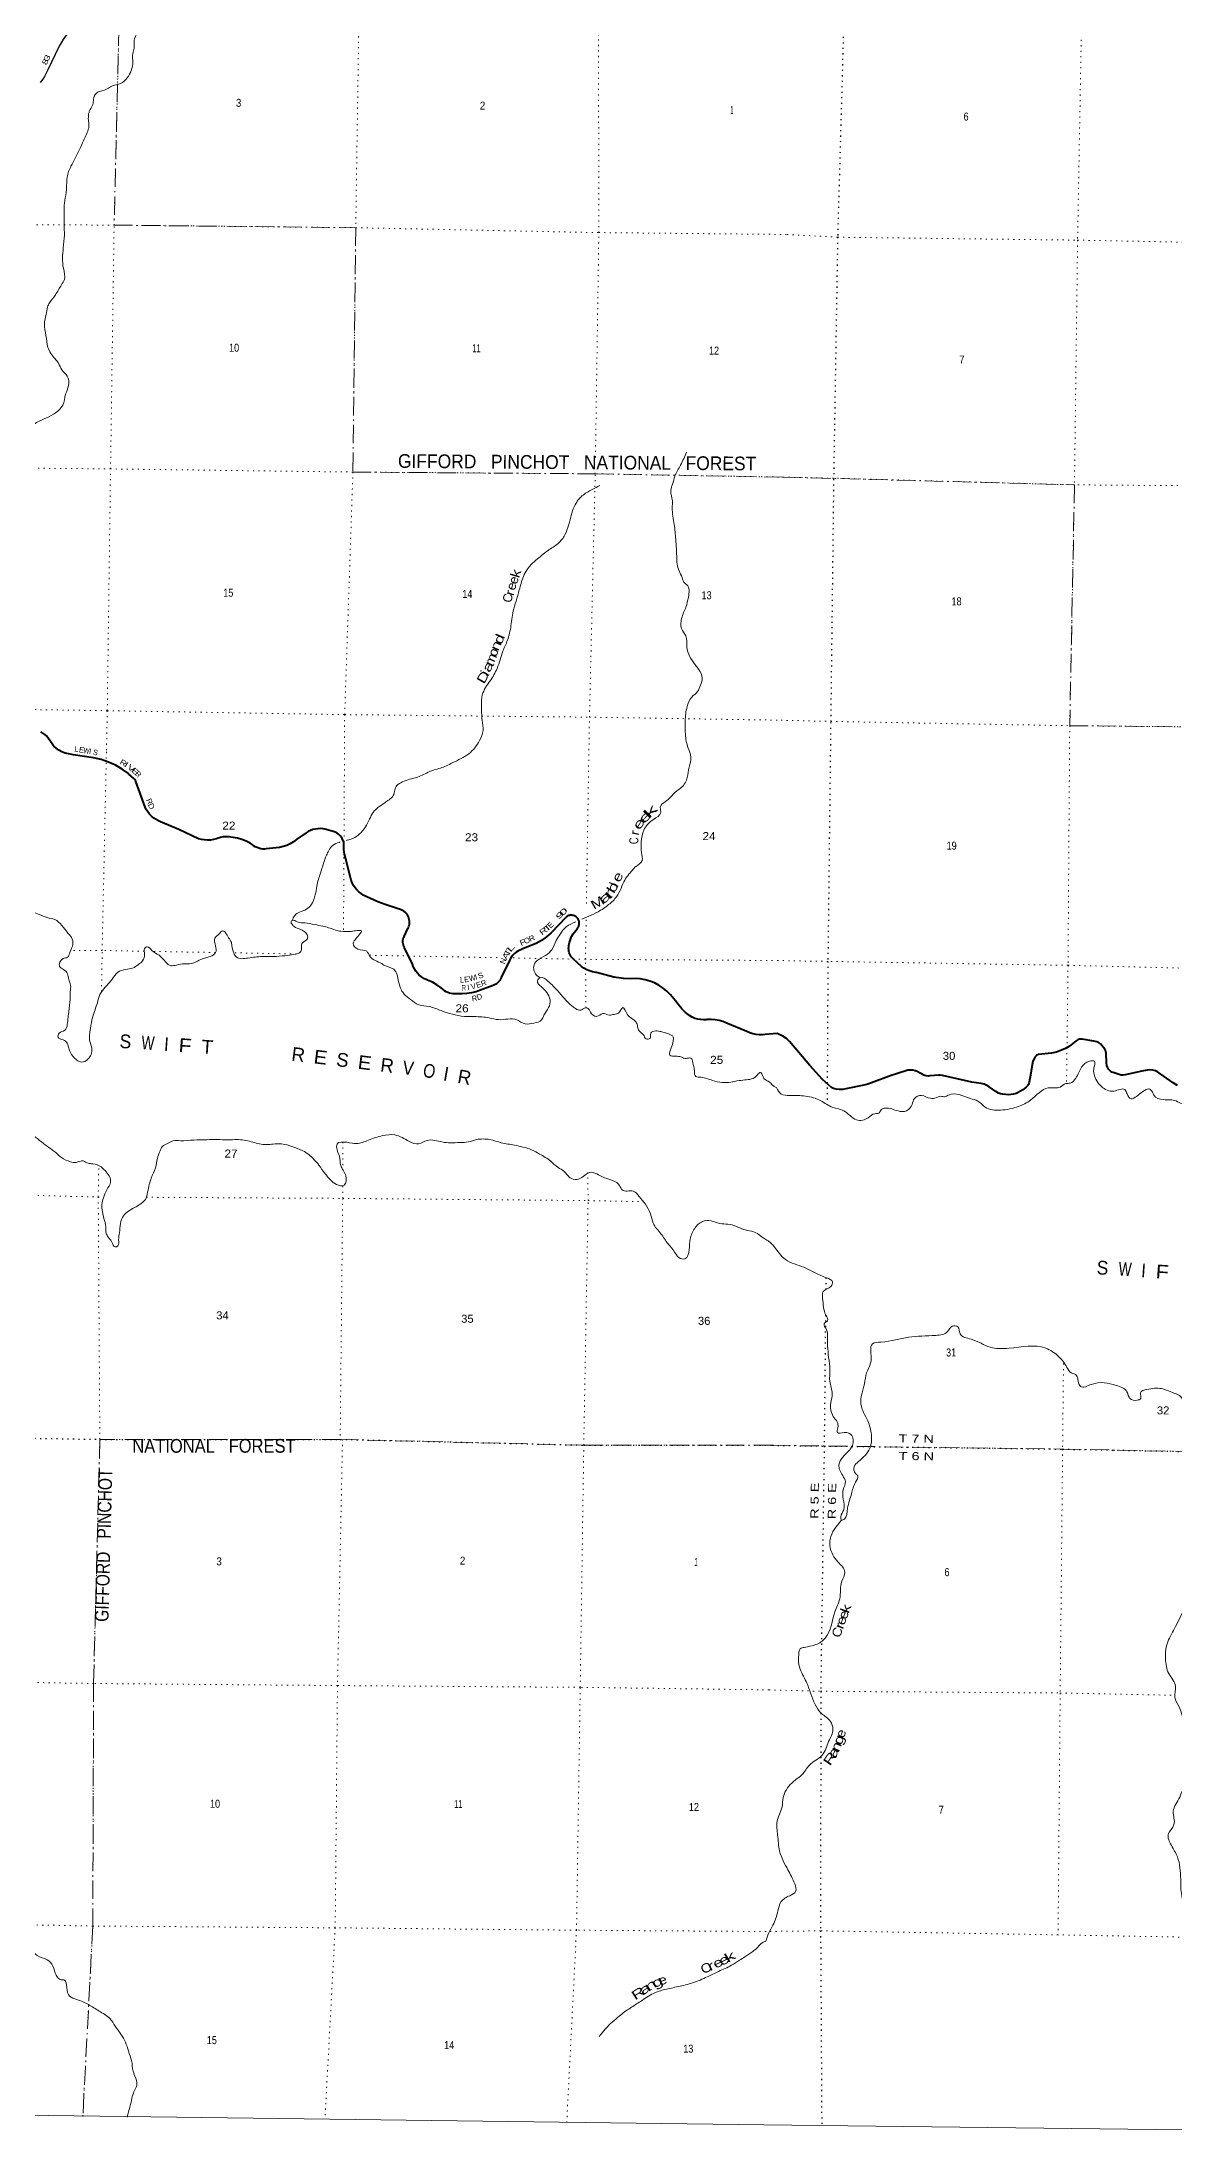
# Model space of a CAD drawing. Header units: feet. Extents: x -509309 to -252658, y -547785 to -360805.
# Drawn here: x -302280 to -277510, y -547785 to -501859 of the extents above; entities that cross this region are included whole.
import ezdxf
from ezdxf.enums import TextEntityAlignment as Align

# ---------------------------------------------------------------- set-up
doc = ezdxf.new("R2010")
doc.units = ezdxf.units.FT
doc.header["$LTSCALE"] = 80
doc.linetypes.add('DOT_DASHED', pattern=[7.7, 5, -1.2, 0.3, -1.2])
doc.linetypes.add('DOTTED', pattern=[1.5, 0.3, -1.2])
for name, color, linetype, lineweight in [('26', 7, 'Continuous', 40), ('27', 7, 'Continuous', 13), ('29', 7, 'Continuous', 25), ('39', 7, 'Continuous', 13), ('4', 7, 'Continuous', 13), ('44', 7, 'DOT_DASHED', 13), ('6', 7, 'DOTTED', 25), ('7', 7, 'DOTTED', 13)]:
    doc.layers.add(name, color=color, linetype=linetype, lineweight=lineweight)
doc.layers.add('30', color=7, linetype='Continuous')
doc.layers.add('41', color=7, linetype='Continuous')

msp = doc.modelspace()

# ---------------------------------------------------------------- linework, layer by layer
at = {"layer": '26'}
for points in [[(-300322.07, -517923.66), (-300382.78, -517867.78), (-300393.1, -517859.3), (-300529.61, -517759.58), (-300675.78, -517674.68), (-300830.03, -517605.51), (-300990.67, -517552.86), (-301155.93, -517517.28), (-301597.48, -517446.96), (-301628.59, -517443.68), (-301702.51, -517430.3), (-301774.63, -517409.26), (-301844.16, -517380.8), (-301910.33, -517345.23), (-301972.42, -517302.94), (-302029.75, -517254.39), (-302122.29, -517113.29), (-302150.84, -517073.39), (-302183.85, -517036.14), (-302220.57, -517002.54), (-302260.6, -516972.96), (-302303.5, -516947.73)], [(-295256.74, -520514.26), (-295304.34, -520483.75), (-295352.36, -520445.66), (-295396.14, -520402.75), (-295435.19, -520355.5), (-295469.09, -520304.43), (-295497.47, -520250.1), (-295520.01, -520193.09), (-295536.47, -520134.05), (-295653.23, -519669.99), (-295653.76, -519668.51), (-295668.29, -519620.49), (-295677.73, -519571.2), (-295681.96, -519521.21), (-295679.62, -519444.39), (-295679.49, -519441.42), (-295679.87, -519408.26), (-295683.73, -519375.33), (-295691, -519342.98), (-295701.61, -519311.57), (-295715.45, -519281.43), (-295732.37, -519252.91), (-295752.17, -519226.32), (-295774.64, -519201.94), (-295799.54, -519180.04), (-295826.6, -519160.87), (-295855.5, -519144.63), (-295885.95, -519131.5), (-296099.09, -519073.45), (-296135.68, -519067.35), (-296191.23, -519063.02), (-296246.93, -519064.52), (-296302.17, -519071.83), (-296356.34, -519084.87), (-296408.85, -519103.51), (-296459.13, -519127.53), (-296506.62, -519156.68), (-296708.92, -519293.72), (-296719.35, -519302.52), (-296785.32, -519351.59), (-296856.05, -519393.5), (-296930.77, -519427.79), (-297008.67, -519454.08), (-297088.89, -519472.08), (-297379.57, -519507.69), (-297412.84, -519509.6), (-297455.46, -519508.08), (-297497.68, -519502.11), (-297539.05, -519491.76), (-297579.11, -519477.15), (-297617.42, -519458.42), (-297653.57, -519435.8), (-297687.15, -519409.52), (-297727.79, -519383.38), (-297817.14, -519335.24), (-297911.02, -519296.7), (-298008.42, -519268.19), (-298153.2, -519247.29), (-298178.17, -519243.68), (-298203.2, -519241.28), (-298205.3, -519241.08), (-298262.88, -519240.01), (-298320.26, -519244.96), (-298376.81, -519255.88), (-298431.9, -519272.66), (-298464.02, -519283.98), (-298528.1, -519301.01), (-298593.62, -519311.24), (-298659.84, -519314.57), (-298726.05, -519310.96), (-298791.53, -519300.45), (-298855.54, -519283.16), (-299291.55, -519080.45), (-299688.37, -518912.95), (-299732.63, -518894.51), (-299787.22, -518865.55), (-299838.49, -518831.04), (-299885.87, -518791.37), (-299928.84, -518746.96), (-299966.93, -518698.3), (-299999.73, -518645.92), (-300026.87, -518590.41), (-300230.91, -518033.24), (-300240.05, -518008.28), (-300252.46, -517986.53), (-300272.26, -517964.51), (-300322.07, -517923.66)], [(-290782.81, -520972.43), (-290799.04, -520981.08), (-290814.27, -520991.38), (-290828.35, -521003.22), (-291149.5, -521339.58), (-291151.91, -521341.94), (-291251.28, -521429.66), (-291359.28, -521506.51), (-291474.72, -521571.65), (-291789.19, -521701.61), (-291792.83, -521702.8), (-291836.26, -521719.81), (-291877.68, -521741.27), (-291916.63, -521766.94), (-291952.69, -521796.54), (-291985.45, -521829.75), (-292014.56, -521866.2), (-292039.7, -521905.5), (-292060.6, -521947.21), (-292239.04, -522317.85), (-292242.01, -522325.48), (-292255.19, -522353.73), (-292271.24, -522380.45), (-292290.01, -522405.34), (-292311.27, -522428.13), (-292334.8, -522448.57), (-292360.34, -522466.45), (-292387.6, -522481.55), (-292416.3, -522493.73), (-292712.13, -522602.1), (-292789.55, -522629.79), (-292889.06, -522655.13), (-292990.67, -522669.92), (-293093.27, -522674.01), (-293278.09, -522677.51), (-293294.17, -522676.25), (-293333.29, -522670.26), (-293371.58, -522660.22), (-293408.61, -522646.23), (-293443.97, -522628.45), (-293477.28, -522607.06), (-293508.17, -522582.32), (-293553.37, -522543.88), (-293645.92, -522477.1), (-293744.93, -522420.36), (-293849.34, -522374.28), (-293851.23, -522373.67), (-293884.96, -522360.67), (-293917.14, -522344.21), (-293938.73, -522332.1), (-293986.64, -522300.3), (-294030.97, -522263.67), (-294071.22, -522222.61), (-294106.97, -522177.56), (-294137.8, -522129.03), (-294163.4, -522077.53), (-294183.47, -522023.65), (-294354.54, -521667.54), (-294357.63, -521662.1), (-294369.86, -521637.02), (-294379.39, -521610.8), (-294386.13, -521583.72), (-294390, -521556.09), (-294390.96, -521528.21), (-294389.01, -521500.38), (-294384.15, -521472.9), (-294376.45, -521446.08), (-294365.99, -521420.22), (-294279.46, -521247.09), (-294266.98, -521222.11), (-294258.76, -521197.09), (-294254.32, -521182.4), (-294248.21, -521150.52), (-294245.47, -521118.17), (-294246.13, -521085.72), (-294250.18, -521053.51), (-294257.57, -521021.9), (-294268.23, -520991.24), (-294282.03, -520961.86), (-294298.83, -520934.08), (-294316.36, -520914.03), (-294341.51, -520890.14), (-294369.03, -520869.01), (-294398.6, -520850.87), (-294429.9, -520835.92), (-294462.6, -520824.33), (-294496.33, -520816.22), (-294780.79, -520724.09), (-294937.45, -520664.6), (-295256.74, -520514.26)], [(-286206.49, -523545.48), (-286469.61, -523562.18), (-286528.26, -523568.69), (-286598.95, -523569.72), (-286669.37, -523563.35), (-286738.72, -523549.66), (-286806.27, -523528.79), (-286871.27, -523500.98), (-287327.6, -523307.76), (-287391.84, -523282.29), (-287475.94, -523257.76), (-287562.14, -523242.16), (-287649.51, -523235.65), (-287737.07, -523238.31), (-287757.57, -523240.62), (-287820.1, -523243.29), (-287882.57, -523239.4), (-287944.3, -523229.01), (-288004.6, -523212.23), (-288062.81, -523189.23), (-288124.89, -523149.41), (-288213.53, -523081.03), (-288294.54, -523003.76), (-288367.03, -522918.44), (-288430.2, -522826.02), (-288539.27, -522698.25), (-288543.91, -522692.85), (-288616.88, -522616.84), (-288697.4, -522548.88), (-288784.59, -522489.71), (-288877.48, -522439.98), (-288885.64, -522436.22), (-288988.11, -522395.94), (-289094.24, -522366.59), (-289202.85, -522348.5), (-289312.75, -522341.86), (-289422.75, -522346.74), (-289567.02, -522339.75), (-289776.94, -522310.94), (-290159.54, -522212.11), (-290174.69, -522210.07), (-290242.54, -522196.48), (-290308.6, -522175.87), (-290372.15, -522148.47), (-290432.48, -522114.58), (-290488.94, -522074.57), (-290661.3, -521917.23), (-290663.57, -521915.17), (-290686.95, -521891.39), (-290707.72, -521865.29), (-290725.65, -521837.17), (-290740.54, -521807.33), (-290752.23, -521776.09), (-290760.6, -521743.8), (-290765.54, -521710.82), (-290767, -521677.5), (-290764.98, -521644.2), (-290759.48, -521611.31), (-290747.74, -521549.85), (-290728.56, -521485.56), (-290702.76, -521423.63), (-290670.63, -521364.74), (-290579.3, -521250.76), (-290575.64, -521246.67), (-290564.34, -521232.17), (-290554.61, -521216.56), (-290546.57, -521200.02), (-290540.3, -521182.73), (-290535.87, -521164.88), (-290533.34, -521146.67), (-290532.72, -521128.29), (-290534.02, -521109.95), (-290537.24, -521091.84), (-290542.33, -521074.17), (-290549.24, -521057.13), (-290557.89, -521040.9), (-290568.19, -521025.67), (-290580.03, -521011.59), (-290593.27, -520998.84), (-290607.78, -520987.53), (-290623.38, -520977.8), (-290639.92, -520969.76), (-290657.21, -520963.49), (-290675.06, -520959.07), (-290693.27, -520956.53), (-290711.65, -520955.91), (-290730, -520957.22), (-290748.1, -520960.43), (-290765.77, -520965.52), (-290782.81, -520972.43)], [(-283695.07, -524456.79), (-284222.22, -524649.32), (-284313.95, -524675.26), (-284705.18, -524751.72), (-284774.39, -524765.23), (-284848.84, -524767.01), (-284914.56, -524762.42), (-284978.75, -524747.13), (-285022.27, -524724.18), (-285218.43, -524545.26), (-285491.28, -524245.03), (-285939.67, -523715.95), (-286002.69, -523655.27), (-286080.53, -523601.91), (-286206.49, -523545.48)], [(-277456.54, -524681.41), (-277546.22, -524623.65), (-277893.63, -524383.21), (-277937.7, -524362.16), (-277993.73, -524347.27), (-278059.62, -524340.66), (-278120.58, -524344.21), (-278234.18, -524366.69), (-278595.88, -524449.72), (-278639.83, -524456.24), (-278666.18, -524455.84), (-278684.52, -524452.78), (-278861.8, -524399.26), (-278890.84, -524387.03), (-278921.2, -524368.63), (-278943.56, -524348.03), (-278961.9, -524323.56), (-278984.82, -524280.74), (-279000.11, -524239.45), (-279009.11, -524180.96), (-279012.77, -523982.23), (-279021.5, -523932.08), (-279041.37, -523883.14), (-279108.78, -523802.49), (-279137.65, -523771.51), (-279180.45, -523742.46), (-279220.18, -523725.64), (-279283.92, -523708.11), (-279535.77, -523669.81), (-279570.92, -523665.22), (-279601.88, -523666.23), (-279628.99, -523675.93), (-279670.26, -523703.46), (-279816.02, -523820.24), (-279902.56, -523870.14), (-279993.34, -523910.47), (-280099.71, -523949.66), (-280212.39, -523972.11), (-280495.16, -524002.89), (-280527.62, -524016.95), (-280566.59, -524055.93), (-280590.28, -524094.94), (-280615.08, -524149.99), (-280653.96, -524357.43)], [(-280653.96, -524357.43), (-280664.25, -524412.31), (-280696.5, -524606.45), (-280715.19, -524654.54), (-280733.18, -524684.44), (-280763.74, -524715.03), (-280836.75, -524771.51), (-280934.91, -524832.78), (-280983.82, -524854.19), (-281038.2, -524869.48), (-281092.33, -524880.18), (-281144.29, -524881.71), (-281277.25, -524871.01), (-281324.62, -524863.36), (-281368.42, -524847.52), (-281428.55, -524814.43), (-281573.08, -524708.64), (-281640.98, -524670.68), (-281680.71, -524653.86), (-281744.47, -524636.38), (-281950.38, -524603.85), (-282591.59, -524457.82), (-282644.29, -524451.23), (-282682.5, -524451.23), (-282769.84, -524457.73), (-282869.72, -524468.82), (-282908.69, -524472.64), (-282948.25, -524469.67), (-282977.46, -524463.47), (-283004.21, -524450.47), (-283147.41, -524375.01), (-283186.84, -524357.95), (-283241.1, -524348.01), (-283299.17, -524341.89), (-283351.37, -524346.52), (-283620.75, -524429.64), (-283695.07, -524456.79)]]:
    msp.add_lwpolyline(points, dxfattribs=at)
at = {"layer": '29'}
msp.add_lwpolyline([(-301590.61, -501533.19), (-301731.77, -501682.48), (-301755.67, -501711.59), (-301821.11, -501803.05), (-301903.61, -501953.46), (-302157.96, -502483.71), (-302229.35, -502613.81), (-302260.52, -502669.94), (-302317.23, -502745.1)], dxfattribs=at)
at = {"layer": '39'}
for points in [[(-301261.34, -503433.24), (-301239.42, -503363.55), (-301214.02, -503314.04), (-301162.68, -503194.96), (-301149.6, -503080.85), (-301062.07, -502958.74), (-300916.37, -502912.53), (-300739.37, -502820.98), (-300563.38, -502767.56), (-300415.54, -502641.08), (-300329.1, -502484.8), (-300295.83, -502290.92), (-300301.94, -502144.16), (-300272.72, -502026.48), (-300265.44, -501904.18), (-300260.32, -501787.85), (-300200.49, -501650.92), (-300190.48, -501576.9), (-300179.2, -501552.23)], [(-305981.41, -515462.28), (-306013.79, -515422.34), (-306219.5, -515386.59), (-306367.74, -515452.82), (-306582.41, -515527.27), (-306760.25, -515574.61), (-306882.76, -515428.68), (-306873.6, -515236.15), (-306771.07, -515078.3), (-306591.38, -514886.42), (-306522.99, -514729.65), (-306512.96, -514579.32), (-306550.93, -514423.65), (-306592.01, -514233.76), (-306441.02, -514139.49), (-306282.97, -514081.56), (-306224.63, -514000.83), (-306073.44, -513824.23), (-305979.36, -513682.22), (-305884.99, -513604.48), (-305731.14, -513628.77), (-305543.89, -513529.47), (-305351.72, -513396.17), (-305188.16, -513282.17), (-305059.76, -513207.36), (-304994.71, -513100.7), (-304966.07, -513005.1), (-304910.89, -512892.14), (-304710.13, -512662.68), (-304628.94, -512552.45), (-304536.97, -512414.4), (-304449.6, -512298.31), (-304386.82, -512201.62), (-304344.33, -512038.12), (-304239.04, -511852.24), (-304122.53, -511696.78), (-304079.25, -511653.79), (-303963.14, -511588.69), (-303876.84, -511512.73), (-303820.88, -511445.99), (-303723.49, -511330.17), (-303577.89, -511137.36), (-303473.73, -510993.61), (-303229.34, -510783.42), (-303010.52, -510628.76), (-302779.19, -510456.37), (-302596.99, -510320.78), (-302374.11, -510164.22), (-302185.29, -510081.03), (-301983.63, -509968.07), (-301828.7, -509801.62), (-301764.18, -509564.42), (-301700.89, -509373.37), (-301727.45, -509165.8), (-301848.22, -509029.96), (-301922.5, -508881.33), (-301996.18, -508784.93), (-302152.15, -508539.68), (-302193.3, -508277.49), (-302228.6, -508021.49), (-302191.11, -507819.7), (-302160.65, -507655.86), (-302118.08, -507564.65), (-301984.89, -507385.56), (-301854.74, -507170.23), (-301791.42, -507053.48), (-301812.96, -506807.9), (-301815.2, -506366.04), (-301791.55, -506081.53), (-301799.37, -505848.37), (-301797.57, -505705.84), (-301791.05, -505386.73), (-301752.6, -505148.81), (-301744.17, -505058.67), (-301731.62, -504814.02), (-301646.94, -504573.35), (-301556.11, -504403.14), (-301496.76, -504284.27), (-301409.68, -504103.92), (-301339.06, -503939.17), (-301253.74, -503674.42), (-301266.99, -503569.64), (-301261.34, -503433.24)], [(-290476.03, -521042.42), (-290274.52, -520957.88), (-290068.96, -520849.04), (-289942.3, -520764.15), (-289753.12, -520592.61), (-289642.09, -520416.93), (-289558.64, -520222.41), (-289474.9, -520092.17), (-289371.33, -519970.5), (-289297.01, -519892.2), (-289291.28, -519888.66), (-289161.09, -519761.38), (-289172.47, -519586.36), (-289180.28, -519353.2), (-289121.24, -519095.76), (-288912.36, -518862.51), (-288751.74, -518708.26), (-288762.98, -518603.53), (-288593.75, -518427.43), (-288436.92, -518265.05), (-288303.87, -518166.27), (-288171.5, -517942.98), (-288133.42, -517719.1), (-288091.38, -517497.35), (-288152.4, -517302.9), (-288214.59, -517001.98), (-288218.68, -516704.66), (-288176.29, -516394.56), (-288072.37, -516184.54), (-287950.8, -516065.37), (-287882.84, -515924.65), (-287846.63, -515771.02), (-287925.59, -515572.06), (-287991.51, -515485.91), (-288120.75, -515291.6), (-288179.71, -515095.19), (-288207.26, -514849.44), (-288297.26, -514688.34), (-288297.27, -514463.42), (-288202.41, -514217.01), (-288148.39, -513997.59), (-288181.37, -513729.6), (-288224.62, -513696.29), (-288287.46, -513570.06), (-288395.92, -513273.91), (-288402.84, -513157.24), (-288425.56, -512730.89), (-288459.2, -512412.68), (-288501.52, -512044.03), (-288497.56, -511895.54), (-288533.61, -511667.63), (-288495.77, -511528.1), (-288442.94, -511352.83), (-288318.1, -511111.25), (-288190.19, -510829.59)], [(-295622.15, -519319.32), (-295616.04, -519317.61), (-295441.84, -519256.11), (-295304.45, -519145.4), (-295183.77, -518984.04), (-295099.01, -518815.67), (-295015.01, -518675.39), (-294934.78, -518601.27), (-294785.47, -518494.91), (-294693.47, -518431.16), (-294602.79, -518341.27), (-294569.44, -518219.68), (-294524.71, -518122.51), (-294398.15, -518041.63), (-294244.06, -517981.59), (-294068.34, -517938.2), (-293940.36, -517879.45), (-293804.21, -517814.9), (-293719.03, -517781.09), (-293569.43, -517738.99), (-293309.58, -517625.62), (-293118.38, -517528.44), (-292951.07, -517424.58), (-292712.57, -517133.9), (-292638.61, -516919.04), (-292656.61, -516691.63), (-292674.16, -516371.85), (-292653.74, -516133.44), (-292485.2, -515832.81), (-292329.38, -515557.95), (-292204.97, -515181.81), (-292104.3, -514943.59), (-292027.5, -514622.38), (-291967.57, -514256.53), (-291899.36, -514031.47), (-291828.29, -513774.37), (-291784.12, -513622.96), (-291623.86, -513332.14), (-291481.71, -513193.46), (-291217.12, -512977.79), (-290998.4, -512827.15), (-290848.85, -512636.45), (-290766.92, -512423.82), (-290733.52, -512300.23), (-290603.58, -511942.32), (-290547.3, -511863.53), (-290475.04, -511787.19), (-290366.68, -511711.84), (-290248.57, -511646.8), (-290085.76, -511560.89)], [(-303836.32, -518034.31), (-303749.1, -518149.15), (-303730.79, -518290.22), (-303749.04, -518522.67), (-303766.21, -518714.98), (-303701.39, -518766.96), (-303514.5, -518756.01), (-303385.72, -518667.16), (-303274.75, -518644.09), (-303284.19, -518772.35), (-303334.94, -518869.36), (-303327.11, -518951.91), (-303335.59, -519044.06), (-303358.24, -519216.14), (-303311.66, -519349.95), (-303279.1, -519483.38), (-303183.73, -519668.73), (-303129.77, -519826.84), (-303071.36, -519969.01), (-302990.9, -520111.79), (-302924.11, -520240.13), (-302847.34, -520370.75), (-302799.44, -520530.71), (-302729.54, -520693.27), (-302619.65, -520860.95), (-302492.19, -520896.57), (-302344.84, -520938.76), (-302166.11, -521007.91), (-302002.72, -521050.54), (-301847.64, -521179.29), (-301713.7, -521347.62), (-301636.01, -521444.13), (-301605.73, -521587.54), (-301672.82, -521770.45), (-301721.77, -521875.54), (-301818.87, -521905.02), (-301897.67, -522075.56), (-301807.15, -522142.3), (-301721.4, -522237.02), (-301696.65, -522362.2), (-301655.81, -522485.82), (-301661.51, -522624.23), (-301668.5, -522810.79), (-301677.09, -522906.95), (-301692.92, -523049.09), (-301708.65, -523187.23), (-301726.92, -523345.37), (-301780.47, -523472.43), (-301906.61, -523537.25), (-301926.9, -523621.04), (-301883.76, -523658.36), (-301764.69, -523707.81), (-301705.43, -523817.87), (-301679.88, -523912.96), (-301567.98, -524080.69), (-301419.81, -524167.08), (-301279.75, -524106.65), (-301193.28, -523874.06), (-301233.15, -523714.33), (-301221.64, -523433.5), (-301172.78, -523181.81), (-301070.13, -522869.34), (-301013.13, -522688.16), (-300896.51, -522528.69), (-300745.37, -522354.1), (-300623.01, -522204.83), (-300446.75, -522141.38), (-300303.48, -522111.16), (-300171.02, -522034.46), (-300080.49, -521950.59), (-300036.7, -521813.23), (-300037.17, -521680.68), (-299978.06, -521646.15), (-299877.89, -521727.21), (-299722.18, -521831.88), (-299575.66, -521980.47), (-299461.41, -522059.91), (-299342.63, -522045.09), (-299165.34, -522017.81), (-299053.06, -522020.89), (-298878.86, -521959.38), (-298730.68, -521895.16), (-298601.28, -521858.54), (-298486.59, -521771.31), (-298486.69, -521624.72), (-298502.35, -521459.62), (-298411.66, -521369.73), (-298329.43, -521295.67), (-298231.75, -521394.73), (-298218.46, -521423.21), (-298149.02, -521527.53), (-298129.48, -521622.45), (-298089.5, -521778.17), (-298027.8, -521872.23), (-297777.56, -521893.14), (-297467.66, -521859.45), (-297154.56, -521855.97)], [(-296808.48, -521068.21), (-296761.69, -520969.08), (-296691.86, -520908.74), (-296535.65, -520844.74), (-296410.67, -520747.75), (-296336.85, -520613.22), (-296306.1, -520513.65), (-296270.93, -520323.84), (-296194.99, -520034.74), (-296127.26, -519827.74), (-296060.13, -519642.82), (-296009.33, -519543.81), (-295928.02, -519429.56), (-295779.78, -519363.33), (-295764.41, -519359.04)], [(-297154.56, -521855.97), (-296911.26, -521836.52), (-296733.91, -521807.24), (-296622.08, -521752.07), (-296609.43, -521654.01), (-296584.8, -521558.29), (-296478.13, -521470.85), (-296483.85, -521384.34), (-296550.09, -521310.23), (-296643.04, -521259.49), (-296762.05, -521208.04), (-296808.94, -521160.57), (-296833.29, -521095.64), (-296808.48, -521068.21), (-296699.06, -521103.33), (-296535.08, -521123.89), (-296319.35, -521159.91), (-296137.75, -521197.02), (-296018.2, -521228.4), (-295861.15, -521282.9), (-295745.39, -521306.15), (-295524.79, -521310.18), (-295381.79, -521290), (-295295.74, -521298.38), (-295331.65, -521365.68), (-295416.69, -521469.78), (-295475.56, -521570.58), (-295374.63, -521697.85), (-295181.27, -521745.32), (-295111.98, -521855.65), (-294853.4, -522015.35), (-294806.09, -522046.77), (-294587.84, -522139.09), (-294484.7, -522409), (-294423.41, -522593.42), (-294361.5, -522679.46), (-294224.15, -522795.67), (-294042.69, -522913.09), (-293813.08, -522955.53), (-293556.58, -523042.87), (-293369.62, -523104.22), (-293116.32, -523161.36), (-292825.71, -523173.33), (-292503.38, -523200.22), (-292297.78, -523239.99), (-291898.63, -523244.89), (-291718.37, -523332.16), (-291527.31, -523315.3), (-291358.91, -523245.61), (-291306, -523142.63), (-291205.2, -522974.7), (-291172.63, -522806.9), (-291246.54, -522644.23), (-291359.72, -522524.66), (-291446.41, -522389.75), (-291386.44, -522323.11), (-291217.89, -522398.01), (-291002.92, -522612.74), (-290852.93, -522781.52), (-290771.08, -522872.12), (-290617.96, -522998.8), (-290500.47, -523032.14), (-290392.7, -522978.86), (-290302.19, -523045.6), (-290287, -523078.15), (-290159.04, -523170.01), (-290016.87, -523105.62), (-289875.37, -523141.63), (-289772.58, -523124.36), (-289677.49, -523094.83), (-289582.04, -522976.96), (-289483.59, -523122.23), (-289387.76, -523215.22), (-289293.61, -523296.11), (-289258.09, -523393.48), (-289226.36, -523482.7), (-289132.48, -523573.63), (-289070.52, -523657.66), (-288986.04, -523649.93), (-288968.9, -523533.93), (-288863.3, -523486.62), (-288747.33, -523501.84), (-288584.05, -523548.48), (-288481.66, -523621.57), (-288481.96, -523707.91), (-288524.02, -523855.36), (-288552.32, -524013.23), (-288422.64, -524040.88), (-288310.68, -524055.99), (-288239.2, -524084.06), (-288148.81, -524080.51), (-288092.72, -524084.05), (-288051.03, -524175.56), (-288017.81, -524359.21), (-287986.99, -524482.55), (-287869.02, -524497.83), (-287741.45, -524529.43)], [(-291386.44, -522323.11), (-291455.49, -522279.05), (-291519.08, -522180.92), (-291528.27, -522074.24), (-291456.73, -521949.68), (-291269.05, -521834.33), (-291135.3, -521709.47), (-291037.71, -521511.32), (-290953.65, -521369.04), (-290818.99, -521210.06), (-290612.59, -521102.15)], [(-287741.45, -524529.43), (-287622.12, -524568.85), (-287408.65, -524614.85), (-287223.87, -524607.86), (-287040.35, -524572.72), (-286875.35, -524555.15), (-286734.09, -524524.88), (-286635.6, -524443.23), (-286574.11, -524394.71), (-286516.48, -524490.67), (-286469.97, -524552.19), (-286382.98, -524600.76), (-286316.47, -524664.83), (-286261.46, -524708.51), (-286221.66, -524725.26)], [(-276756.77, -524956.93), (-276860.16, -524861.74), (-276960.7, -524905.02), (-277169.18, -524919.27), (-277244.3, -525039), (-277354.79, -525074.16), (-277484.56, -525018.88), (-277760.79, -524988.41), (-277974.35, -524890.28), (-278001.85, -524823.84), (-278059.44, -524761.15), (-278216.15, -524813.97), (-278349.23, -524917.15), (-278467.88, -524970.3), (-278557.17, -524865.2), (-278604.47, -524770.5), (-278847.15, -524800.52), (-279114.82, -524703.92), (-279278.89, -524435.68), (-279281.72, -524293.22), (-279272.53, -524150.86), (-279380.68, -524145.91), (-279550.09, -524280.88), (-279678.28, -524518.52), (-279801.4, -524627.8), (-279893.65, -524639.04), (-280020.49, -524714.19), (-280279.11, -524734.03), (-280667.99, -524999.52), (-280929.59, -525137.71), (-281322.94, -525218.58), (-281662.99, -525151.46), (-281820.18, -525019.7), (-281984, -524964.13), (-282460.21, -524887.81), (-282546.69, -524927.19), (-282628.74, -524916.45), (-282725.15, -524945.71), (-282855.5, -524960.64), (-283055.34, -524898.74), (-283208.15, -524963.63), (-283257.31, -525093.61), (-283376.65, -525231.01), (-283565.04, -525237.42), (-283840.99, -525172.85), (-283935.49, -525214.17), (-283986.18, -525285.96), (-284074.42, -525297.23), (-284215.41, -525386.3), (-284474.22, -525430.22), (-284749.1, -525235.26), (-284992.89, -525158.93), (-285254.14, -525012.23), (-285585.89, -524911.08), (-285938.4, -524898.01), (-286120.46, -524866.35), (-286221.66, -524725.26)], [(-304370.31, -525257.07), (-304334.12, -525254.04), (-304237.82, -525254.67), (-304112.76, -525229.98), (-304013.88, -525208.59), (-303926.86, -525180.85), (-303783.81, -525158.66), (-303658.99, -525218.3), (-303534.02, -525271.93), (-303379.45, -525344.43), (-303266.61, -525401.74), (-303159.07, -525507.1), (-303027.37, -525609.11), (-302896.64, -525672.93), (-302705.13, -525714.32), (-302543.53, -525748.86), (-302332.37, -525881.16), (-302167.28, -526010.18), (-302021.53, -526112.57), (-301852.85, -526257.76), (-301658.62, -526347.42), (-301534.58, -526360.85), (-301381.29, -526330.91), (-301272.3, -526382.09), (-301170.2, -526390.91), (-300987.51, -526462.18), (-300876.07, -526571.66), (-300798.82, -526684.22), (-300781.61, -526791.13), (-300864.41, -526961.56), (-300937.24, -527134.28), (-300971.28, -527281.95), (-300957.47, -527440.97), (-300927.3, -527588.39), (-300886.01, -527770.25), (-300883.1, -527886.81), (-300847.31, -527974.14), (-300758.24, -528095.05), (-300679.09, -528211.69), (-300626.27, -528187.03), (-300604.69, -528055.08), (-300586.42, -527896.93), (-300563.01, -527696.76), (-300500.31, -527527.78), (-300389.31, -527428.41), (-300250.67, -527345.85), (-300144.69, -527284.49), (-300021.28, -527171.4), (-299970.94, -527014.13), (-299934.3, -526844.44), (-299892.4, -526703.01), (-299800.13, -526478.61), (-299756.62, -526276.98), (-299700.05, -526111.85), (-299649.3, -526014.84), (-299533.25, -525951.75), (-299419.31, -525892.62), (-299252.62, -525887.14), (-298963.32, -525872.97), (-298678.18, -525864.71), (-298459.31, -525858.65), (-298206.85, -525871.58), (-298022.01, -525862.59), (-297704.24, -525909.44), (-297416.97, -525971.52), (-297105.55, -525955.95), (-296859.85, -525996.81), (-296687.07, -526063.79), (-296577.87, -526106.95), (-296449.69, -526190.78), (-296334.13, -526296.36), (-296227.12, -526421.79), (-296091.65, -526608.24), (-295974.94, -526745.98), (-295841.18, -526846.03), (-295673.08, -526862.68), (-295639.27, -526648.73), (-295747.82, -526430.89), (-295778.5, -526227.23), (-295828.83, -526083.27), (-295829.57, -525960.75), (-295613.86, -525922.48), (-295401.92, -525950.37), (-295145.14, -525877.07), (-294835.43, -525775.1), (-294566.23, -525762.39), (-294407.17, -525816.94), (-294248.97, -525903.61), (-294045.69, -525955.36), (-293861.09, -525880.09), (-293692.57, -525880.68), (-293538.99, -525915.01), (-293340.87, -525934.49), (-293148.01, -525925.71), (-292959.12, -525914.82), (-292781.18, -525863.46), (-292486.12, -525859.49)], [(-292486.12, -525859.49), (-292241.22, -525930.45), (-291947.77, -525986.68), (-291770.24, -526025.68), (-291575.2, -526085.24), (-291401.12, -526178.36), (-291158.47, -526333.6), (-290997.65, -526472.55), (-290871.42, -526554.33), (-290707.18, -526715.46), (-290534.86, -526724.19), (-290312.41, -526583.68), (-289982.37, -526697.14), (-289795.5, -526762.5), (-289651.82, -526866.84), (-289594.24, -526964.81), (-289354.18, -526991.46), (-289222.79, -527105.51), (-289088.95, -527277.85), (-288976.18, -527487.78), (-288917.43, -527692.21), (-288751, -527921.68), (-288592.43, -528144.91), (-288450.68, -528321.49), (-288355.6, -528442.57), (-288223.96, -528472.28), (-288132.34, -528271.97), (-288108.02, -528037.68), (-288009.52, -527805.42), (-287836.92, -527653.51), (-287653.93, -527638.44), (-287464.91, -527697.83), (-287282.72, -527712.86), (-287109.36, -527757.77), (-286938.7, -527828.71), (-286771.14, -527865.43), (-286640.15, -527919.21), (-286498.41, -528021.49), (-286407.58, -528076.19), (-286338.85, -528132.29), (-286270.44, -528200.43), (-286264.26, -528205.57)], [(-286269.68, -528201.11), (-286026.18, -528486.38), (-285622.88, -528656.36), (-285129.92, -528887.3), (-284998.41, -528974.7), (-285029.24, -529068.73), (-285200.49, -529183.62), (-285215.74, -529331.95), (-285191.36, -529532.78), (-285142.7, -529705.73), (-285105.62, -529824.42), (-285180.29, -529889.98), (-285125.27, -530020.86), (-285106.53, -530177.5), (-285104.14, -530372.12), (-285082.22, -530629.11), (-285052.44, -530904.22), (-285056.45, -531146.93), (-285002.61, -531420.24), (-285034.29, -531616.58), (-284980.67, -531915.97), (-284895.48, -532033.06), (-284880.55, -532165.6), (-284891.45, -532271.83), (-284741.14, -532267.11), (-284575.4, -532332.73), (-284563.16, -532549.51), (-284769.65, -532806.53), (-284857.17, -532972.3), (-284774.99, -533209.74), (-284713.98, -533342.67), (-284761.48, -533514.8), (-284763.22, -533725.44), (-284753.16, -533962.26), (-284814.49, -534110.19), (-284805.68, -534193.39)], [(-284805.16, -534192.52), (-284738.79, -534163), (-284666.72, -533926.89), (-284581.93, -533606.62), (-284493.67, -533352.59), (-284446.45, -533214.57), (-284492.11, -533164.02), (-284526.96, -533017.27), (-284429.85, -532903.75), (-284181.02, -532612.98), (-284146.52, -532318.36), (-284228.16, -532014.72), (-284375.39, -531648.33), (-284299.57, -531201.59), (-284251.55, -530967.28), (-284155.14, -530695.26), (-284122.05, -530328.41), (-283937.42, -530291.88), (-283331.48, -530184.74), (-282738.11, -530145.71), (-282482.97, -530061.64), (-282375.8, -529942.19), (-282255.71, -529957.26), (-282208.87, -530108.13), (-281967.44, -530228.58), (-281550.16, -530404.7), (-281135.62, -530426.32), (-280332.2, -530425.21), (-280055.2, -530606.14), (-279870.85, -530844.46), (-279777.65, -530961.62), (-279663.92, -531018.78), (-279624.94, -531149.52), (-279573.78, -531262.3), (-279336.98, -531216.19), (-278792.23, -531240.94), (-278558.96, -531379.37), (-278494.08, -531528.39), (-278336.08, -531561.84), (-278259.67, -531528.4), (-278264.65, -531403.97), (-278123.76, -531326.94), (-277807.07, -531309.6), (-277599.3, -531381.6), (-277367.88, -531501.96), (-277283.25, -531685.25), (-276990.93, -532193.33), (-277078.73, -532393.2), (-277067.66, -532507.65), (-277046.34, -532594.1), (-276836.78, -532692.2), (-276603.53, -532832.64), (-276395.17, -533075.18), (-276410.35, -533215.48), (-276391.51, -533360.09), (-276281.81, -533661.96), (-276305.46, -533856.36), (-276428.76, -533987.71), (-276437.52, -534077.92), (-276485.09, -534258.07), (-276442.41, -534426.96), (-276464.07, -534623.38), (-276644.72, -534663.96), (-276731.38, -534725.4), (-276873.43, -534942.86), (-276989.43, -535160.54), (-277129.82, -535420.14), (-277119.57, -535634.89), (-277220.23, -535934.96), (-277540.25, -536596.26), (-277695.33, -536935.99), (-277715.66, -537214.68), (-277646.21, -537538.27), (-277553.22, -537679.51), (-277498.25, -537816.4), (-277514.28, -538059.02), (-277419.86, -538270.48), (-277338.23, -538574.12), (-277246.27, -538841.74), (-277162.17, -538846.48), (-277142.99, -538708.21), (-277241.25, -538233.9), (-277209.98, -537844.96), (-277119.19, -537284), (-277066.35, -536951.43), (-276892.1, -536716.19), (-276505.03, -536426.62), (-276124.7, -536225.25), (-276061.57, -536101.41), (-276049.76, -535884.84), (-275876.22, -535735.87)], [(-284805.16, -534192.52), (-285048.95, -534599.69), (-285048.45, -534782.26), (-284878.75, -535096.69), (-284728.39, -535326.69), (-284792.12, -535522.76), (-284839.36, -535905.54), (-284945.91, -536191.51), (-285155, -536763.49), (-285362.56, -536908.16), (-285613.49, -536968.19), (-285701.91, -536999.53), (-285737.14, -537141.67), (-285742.18, -537266.01), (-285719.27, -537402.63), (-285573.59, -537714.85), (-285471.62, -537982.55), (-285238.76, -538411.88), (-285041.85, -538586.1), (-284987.16, -538757.1), (-285081.56, -539027.13), (-285222.28, -539326.85), (-285502.54, -539541.11), (-285664.59, -539754.38), (-285791.63, -539853.6), (-285888.47, -539935.02), (-286075.4, -540250.4), (-286101.17, -540458.82), (-286205.93, -540770.89), (-286196.42, -541073.91), (-286153.19, -541419.35), (-285972.3, -541834.19), (-285824.55, -542138.4), (-285803.93, -542309.1), (-285928.88, -542398.31), (-286122.3, -542529.05), (-286192.11, -542733.09), (-286298.84, -543041.13), (-286394.53, -543224.87), (-286452.17, -543390.07)], [(-277172.65, -538858.21), (-277005.64, -539058.48), (-276983.39, -539275.34), (-277143.47, -539492.64), (-277275.33, -539690.12), (-277256.54, -539840.75), (-277231.79, -539997.45), (-277310.44, -540058.96), (-277404.12, -540242.73), (-277546.94, -540554.47), (-277533.36, -540849.5), (-277655.23, -541051.08), (-277589.16, -541298.41), (-277457.01, -541550.32), (-277384.91, -542038.45), (-277361.84, -542397.77), (-277206.99, -542812.38), (-277048.94, -543082.57), (-276692.53, -543350.46), (-276541.93, -543552.37), (-276545.26, -543712.84), (-276299.74, -544306.79), (-276214.67, -544514.39)], [(-308207.66, -547133.93), (-308165.04, -547064.13), (-308111.97, -546955.14), (-307979.37, -546948.73), (-307862.98, -546947.9), (-307775.85, -546916.14), (-307728.36, -546790.93), (-307677.4, -546685.89), (-307677.29, -546531.27), (-307653.3, -546459.63), (-307541.58, -546408.47), (-307368.4, -546385.1), (-307129.17, -546367.55), (-307012.74, -546290.41), (-306963.35, -546169.26), (-306890.07, -546054.79), (-306739.24, -545966.55), (-306602.71, -545887.95), (-306565.24, -545762.46), (-306607.66, -545622.74), (-306697.5, -545455.61), (-306663.41, -545305.93), (-306422.29, -545218.15), (-306165.25, -545134.82), (-306014.04, -545032.53), (-305917.15, -544860.47), (-305809.35, -544730.88), (-305639.45, -544605), (-305395.14, -544547.43), (-305248.55, -544392.8), (-305014.25, -544334.95), (-304814.1, -544278.18), (-304653.94, -544216.29), (-304484.63, -544112.49), (-304415.68, -544009.95), (-304298.44, -543752.1), (-304121.61, -543592.27), (-304054.4, -543479.64), (-303878.81, -543365.97), (-303687.76, -543274.81), (-303433.4, -543291.81), (-303226.33, -543351.7), (-303047.22, -543406.81), (-302836.14, -543466.8), (-302722.89, -543433.76), (-302605.67, -543477.13), (-302519.49, -543555.8), (-302385.11, -543708.08), (-302168.82, -543798.34), (-302042.19, -543940.37), (-301971.25, -544139.11), (-301867.51, -544236.33), (-301789.53, -544246.5), (-301739.57, -544404.5), (-301676.39, -544592.99), (-301519.87, -544667.56), (-301264.06, -544780.99), (-301033.07, -544921.86), (-300796.71, -545086.98), (-300678.8, -545254.87), (-300455.33, -545602.38), (-300390.24, -545794.93), (-300321.63, -546005.66), (-300287.7, -546237.52), (-300204.71, -546510.9), (-300295.4, -546751.4), (-300329.76, -546911.11), (-300391.74, -547128.3), (-300421.74, -547240.19)], [(-290100.82, -545482.16), (-289953.53, -545301.44), (-289659.42, -545032.37), (-289421.97, -544856.13), (-289195.4, -544711.72), (-288911.77, -544534.73), (-288664.75, -544451.13), (-288368.09, -544386.95), (-288054.9, -544305.16), (-287734.31, -544171.35), (-287486.38, -544053.64), (-287205.94, -543920.74), (-287030.4, -543809.07), (-286912.13, -543738.01), (-286742.34, -543616.14), (-286646.02, -543540.46), (-286563.4, -543452.36), (-286491.59, -543406.72), (-286452.17, -543390.07)]]:
    msp.add_spline(points, degree=3, dxfattribs=at)
at = {"layer": '4'}
msp.add_lwpolyline([(-505285.47, -360804.75), (-473709.75, -361478.07), (-442133.15, -362107.95), (-410555.71, -362694.39), (-378977.49, -363237.41), (-347398.54, -363736.98), (-315818.95, -364193.12), (-284238.76, -364605.82), (-252658.03, -364975.08), (-254669.8, -547785.08), (-286501.98, -547412.88), (-318333.63, -546996.89), (-350164.67, -546537.13), (-381995.06, -546033.57), (-413824.72, -545486.23), (-445653.6, -544895.12), (-477481.62, -544260.22), (-509308.75, -543581.54)], close=True, dxfattribs=at)
msp.add_lwpolyline([(-505285.47, -360804.75), (-473709.75, -361478.07), (-442133.15, -362107.95), (-410555.71, -362694.39), (-378977.49, -363237.41), (-347398.54, -363736.98), (-315818.95, -364193.12), (-284238.76, -364605.82), (-252658.03, -364975.08), (-254669.8, -547785.08), (-286501.98, -547412.88), (-318333.63, -546996.89), (-350164.67, -546537.13), (-381995.06, -546033.57), (-413824.72, -545486.23), (-445653.6, -544895.12), (-477481.62, -544260.22), (-509308.75, -543581.54)], close=True, dxfattribs=at)
at = {"layer": '44'}
for points in [[(-300598.96, -501546.13), (-300704.27, -505864.29), (-295420.77, -505920.55), (-295483.23, -511264.54), (-290185.22, -511303.13), (-286055.84, -511376.25)], [(-286055.84, -511376.25), (-279707.2, -511544.08), (-279808.87, -516811.52), (-274477.94, -516863.39), (-274543.96, -522181.3), (-269288.7, -522176.35), (-269350.78, -527502.32), (-261335.83, -527600.82), (-261240.34, -516976.15), (-258570.09, -517008.74), (-254331.95, -517084.5)], [(-286314.34, -532548.89), (-290435.49, -532544.52), (-295761.27, -532418.83), (-301016.2, -532419.58), (-301152.74, -537757.52), (-301170.02, -543062.58), (-301387.52, -547223.79)], [(-286314.34, -532548.89), (-279963.54, -532631.04), (-274680.05, -532731.76), (-269395.29, -532791.44), (-254506.83, -532976.23)]]:
    msp.add_lwpolyline(points, dxfattribs=at)
at = {"layer": '6'}
msp.add_line((-285142.66, -528881.78), (-285145.18, -529133.81), dxfattribs=at)
for points in [[(-284761.91, -501746.82), (-284885.58, -506128.9), (-284973.39, -511416.53), (-285037.45, -516738.46), (-285098.72, -521966.13), (-285115.13, -525091.85)], [(-285150.81, -529697.41), (-285179.45, -532565.79), (-285254.79, -537928.24), (-285258.05, -543166.44), (-285233.1, -547428.55)], [(-318130.07, -532198.95), (-316724.95, -532202.46), (-311624.17, -532263.76), (-306374.92, -532325.11), (-306282.69, -532327.63), (-301016.2, -532419.58), (-295761.27, -532418.83), (-290435.49, -532544.52), (-286314.34, -532548.89)], [(-286314.34, -532548.89), (-285177.16, -532564.65), (-279966.54, -532632.31), (-274681.35, -532734.82), (-269404.81, -532792.54), (-264072.13, -532858.77), (-258729.17, -532923.07), (-254506.83, -532976.23)]]:
    msp.add_lwpolyline(points, dxfattribs=at)
at = {"layer": '7'}
for p, q in [((-298486.76, -521771.82), (-299848, -521747.51)), ((-296715.25, -521803.45), (-298089.28, -521778.91)), ((-292329.68, -521884.4), (-295133.74, -521832.12)), ((-295703.13, -525916.67), (-295704.95, -526526.35))]:
    msp.add_line(p, q, dxfattribs=at)
for points in [[(-300871.88, -517347.04), (-300853.44, -516483.33), (-300782.45, -511195.8), (-300704.27, -505864.29), (-300598.94, -501547.53)], [(-295355.87, -501613.78), (-295420.77, -505920.55), (-295483.23, -511264.54), (-295663.02, -516569.17), (-295688.23, -521310.97)], [(-290179.85, -510943.08), (-290106.53, -506027.86), (-290112.93, -501680.24)], [(-279559.74, -501810.38), (-279638.89, -506192.08), (-279707.2, -511544.08), (-279810.87, -516811.51), (-279848.2, -522051.42), (-279880.36, -524638.23)], [(-310888.55, -505774.6), (-305998.49, -505833.84), (-300704.27, -505864.29), (-295420.77, -505920.55), (-290106.53, -506027.86), (-285990.12, -506068.3)], [(-285990.12, -506068.3), (-284885.58, -506128.9), (-279638.89, -506192.08), (-274390.53, -506295.41), (-269087.64, -506347.04), (-263800.7, -506388.5), (-258511.53, -506401.89), (-256815.12, -506415.63)], [(-286055.84, -511376.25), (-290185.22, -511303.13), (-295483.23, -511264.54), (-300782.45, -511195.8), (-306092.23, -511146.85), (-306989.76, -511139.93)], [(-290378.48, -520702.66), (-290311.3, -516625.29), (-290185.22, -511303.13), (-290184.81, -511275.86)], [(-256073.04, -511753.3), (-258535.47, -511718.16), (-263850.82, -511720.59), (-269115.21, -511617.13), (-274446.3, -511585.32), (-279707.2, -511544.08), (-284972.8, -511398.11), (-286055.84, -511376.25)], [(-304714.89, -516425.78), (-300853.44, -516483.33), (-295663.02, -516569.17), (-290311.3, -516625.29), (-286121.64, -516691.66)], [(-286121.64, -516691.66), (-285035.28, -516718.42), (-279808.87, -516811.52), (-274477.94, -516863.39), (-269197.06, -516910.82), (-263914.11, -516950.25), (-258577.2, -517006.18), (-254331.95, -517084.5)], [(-300979.72, -522626.83), (-300965.4, -521727.56), (-300871.88, -517347.04)], [(-290386.95, -522980.84), (-290398.54, -521920.41), (-290383.03, -520978.92)], [(-300045.43, -521743.99), (-300965.4, -521727.56), (-301653.97, -521724.21)], [(-286186.71, -521947.48), (-290398.54, -521920.41), (-292065.57, -521889.33)], [(-259255.19, -522379.8), (-263982.16, -522270.14), (-269288.7, -522176.35), (-274543.96, -522181.3), (-279848.2, -522051.42), (-285098.72, -521966.13), (-286186.71, -521947.48)], [(-301389.09, -547223.77), (-301170.02, -543062.58), (-301152.74, -537757.52), (-301016.2, -532419.58), (-301051.21, -527119.11), (-301040.28, -526432.26)], [(-290807.83, -547359.17), (-290594.41, -543153.25), (-290512.75, -537841.92), (-290435.49, -532544.52), (-290340.84, -527197.4), (-290347.56, -526581.99)], [(-314920.67, -526878.25), (-311541.61, -526918.31), (-306332.67, -526986.59), (-300932.45, -527122.09)], [(-300000.83, -527124.96), (-295706.81, -527148.92), (-290340.84, -527197.4), (-289128.75, -527221.08)], [(-295706.02, -526882.35), (-295706.81, -527148.92), (-295761.27, -532418.83)], [(-279947.95, -530760.61), (-279966.54, -532632.31), (-280019.91, -537965.24), (-280065.67, -543255.24)], [(-295709.68, -532421.06), (-295820.8, -537803.06), (-295869.99, -543101.22), (-296094.94, -547292.12)], [(-286384.18, -537897.23), (-290512.75, -537841.92), (-295820.8, -537803.06), (-301152.74, -537757.52), (-306419.39, -537671.6), (-311714.7, -537606.98), (-316753.86, -537567.45)], [(-286384.18, -537897.23), (-285254.79, -537928.24), (-280019.91, -537965.24), (-277526.52, -538015.98)], [(-286449.61, -543182.23), (-290594.41, -543153.25), (-295869.99, -543101.22), (-301170.02, -543062.58), (-303183.28, -543024.11)], [(-254623.53, -543581.2), (-258846.68, -543530.04), (-264159.12, -543422.15), (-269536.38, -543399.97), (-274777.17, -543350.88), (-280065.67, -543255.24), (-285258.05, -543166.44), (-286449.61, -543182.23)]]:
    msp.add_lwpolyline(points, dxfattribs=at)

# ---------------------------------------------------------------- texts
at = {"layer": '27'}
for s, rotation, width, p in [('L', 351.648, 0.95, (-301579.12, -517376.71)), ('E', 351.324, 0.85, (-301478.6, -517391.53)), ('W', 350.56, 0.7, (-301384.85, -517407.37)), ('S', 347.485, 0.95, (-301176.7, -517442.47)), ('R', 329.333, 1.25, (-300594.59, -517638.96)), ('I', 327.786, 1.4, (-300493.06, -517697.02)), ('V', 321.353, 1.65, (-300432.79, -517732.96)), ('E', 319.615, 1.65, (-300342.87, -517805.11)), ('R', 292.575, 1.05, (-300010.71, -518434.98)), ('D', 293.207, 1.1, (-299969.45, -518538.01)), ('R', 37.982, 1.45, (-291348.95, -521400.4)), ('T', 40.003, 1.85, (-291260.17, -521335.52)), ('9', 46.391, 2.05, (-290980.61, -521061.66)), ('0', 46.858, 2.1, (-290903.72, -520992.1)), ('T', 60.896, 1.5, (-292084.4, -521864.46)), ('L', 48.235, 1.95, (-292040.24, -521777.15)), ('F', 23.117, 1.25, (-291805.48, -521629.69)), ('O', 23.251, 1.05, (-291715.94, -521589.97)), ('R', 24.66, 1.1, (-291604.53, -521541.06)), ('N', 68.301, 1.05, (-292167.54, -522035.97)), ('A', 60.954, 1.35, (-292122.71, -521938.44)), ('L', 1.31, 0.8, (-293141.72, -522429.3)), ('R', 1.66, 0.65, (-293102.4, -522603.33)), ('E', 6.347, 0.8, (-293045.02, -522424.81)), ('W', 11.755, 0.75, (-292929.73, -522404.75)), ('E', 17.717, 1.05, (-292766.81, -522550.5)), ('S', 20.659, 1.1, (-292724.84, -522350.54)), ('R', 11.703, 0.85, (-292872.33, -522843.22))]:
    msp.add_text(s, height=120, rotation=rotation, dxfattribs=dict(at, width=width)).set_placement(p)
for s, rotation, p in [('I', 349.872, (-301259.85, -517428.28)), ('R', 315.247, (-300260.7, -517873.01)), ('E', 45.003, (-291160.8, -521252.11)), ('I', 8.237, (-292972.98, -522595.56)), ('V', 11.902, (-292891.46, -522580.97)), ('I', 17.986, (-292795.1, -522373.37)), ('R', 18.655, (-292661.33, -522515.19)), ('D', 18.403, (-292754.89, -522815.67))]:
    msp.add_text(s, height=120, rotation=rotation, dxfattribs=at).set_placement(p)
at = {"layer": '30', "width": 1.4}
for s, p in [('8', (-302155.96, -502318.05)), ('3', (-302113.62, -502229.43))]:
    msp.add_text(s, height=120, rotation=64.374, dxfattribs=at).set_placement(p, align=Align.CENTER)
at = {"layer": '41'}
for s, height, rotation, width, p in [('k', 200, 72.788, 1.3, (-291852.48, -513595.22)), ('r', 200, 73.051, 1.25, (-291975.98, -513985.84)), ('e', 200, 74.536, 1.1, (-291944.79, -513866.02)), ('e', 200, 74.442, 1.1, (-291896.8, -513732.11)), ('d', 200, 67.928, 1.45, (-292235.61, -515051.78)), ('m', 200, 65.76, 1.2, (-292433.71, -515527.77)), ('o', 200, 70.804, 1.15, (-292348.76, -515318.76)), ('n', 200, 66.938, 1.4, (-292309.3, -515194.5)), ('D', 200, 60.134, 1.4, (-292619.58, -515915.92)), ('i', 200, 60.335, 1.3, (-292529.07, -515745.4)), ('a', 200, 61.53, 1.55, (-292497.83, -515665.53)), ('e', 200, 56.839, 1.6, (-289216.79, -519109.32)), ('e', 200, 46.293, 2, (-289128.38, -518979.89)), ('k', 200, 45.045, 2.3, (-289019.71, -518866.19)), ('C', 200, 90.657, 0.75, (-289240.23, -519399.26)), ('r', 200, 78.283, 1.1, (-289236.48, -519219.79)), ('b', 200, 59.653, 1.55, (-289778.09, -520498.02)), ('e', 200, 63.46, 1.4, (-289654.7, -520254.75)), ('M', 200, 30.552, 1.3, (-290209.85, -520841.5)), ('a', 200, 37.943, 1.85, (-290018.67, -520726.23)), ('r', 200, 47.608, 2.15, (-289883.79, -520618.14)), ('S', 300, 357.585, 0.95, (-300588.82, -523860.71)), ('W', 300, 356.026, 0.75, (-300115.62, -523886.11)), ('I', 300, 356.026, 0.9, (-299619.18, -523920.6)), ('F', 300, 356.026, 1.15, (-299301.83, -523942.65)), ('T', 300, 356.026, 1.05, (-298805.39, -523977.14)), ('E', 300, 353.029, 1.1, (-296353.42, -524192.92)), ('E', 300, 353.029, 1.1, (-295388.95, -524310.84)), ('V', 300, 353.029, 0.9, (-294410.4, -524430.48)), ('O', 300, 350.026, 0.85, (-293968.29, -524486.36)), ('S', 300, 357.585, 0.95, (-279225.63, -528809.97)), ('W', 300, 356.026, 0.75, (-278752.43, -528835.37)), ('I', 300, 356.026, 0.9, (-278255.99, -528869.86)), ('F', 300, 356.026, 1.15, (-277938.64, -528891.91)), ('e', 200, 25.378, 1.35, (-287422.79, -543934.89)), ('k', 200, 30.055, 1.7, (-287289.67, -543874.96)), ('g', 200, 27.537, 1.55, (-288887.31, -544426.69)), ('e', 200, 18.196, 1.15, (-288759.8, -544361.53)), ('C', 200, 24.706, 1.2, (-287827.24, -544117.79)), ('r', 200, 25.396, 1.5, (-287677.7, -544053.78)), ('e', 200, 25.339, 1.35, (-287555.03, -543995.81)), ('R', 200, 32.376, 1.5, (-289314.45, -544692.6)), ('a', 200, 32.894, 1.65, (-289150.72, -544585.14)), ('n', 200, 33.435, 1.7, (-289026.52, -544505.76))]:
    msp.add_text(s, height=height, rotation=rotation, dxfattribs=dict(at, width=width)).set_placement(p)
for s, height, rotation, p in [('C', 200, 77.284, (-292022.08, -514135.07)), ('l', 200, 67.114, (-289695.34, -520350.19)), ('R', 300, 353.029, (-296838.01, -524133.67)), ('S', 300, 353.029, (-295859.46, -524253.31)), ('R', 300, 353.029, (-294894.98, -524371.24)), ('I', 300, 350.026, (-293524.71, -524564.36)), ('R', 300, 350.026, (-293211.41, -524619.46))]:
    msp.add_text(s, height=height, rotation=rotation, dxfattribs=at).set_placement(p)
for s, rotation, width, p in [('e', 70.105, 1.2, (-284712.77, -536414.98)), ('k', 69.486, 1.4, (-284611.66, -536154.24)), ('e', 70.105, 1.2, (-284663.17, -536286.01)), ('C', 69.735, 1.1, (-284801.6, -536672.48)), ('r', 70.105, 1.35, (-284749.15, -536529.41)), ('n', 67.431, 1.35, (-284826.57, -539175.65)), ('g', 68.077, 1.4, (-284768.95, -539023.89)), ('e', 70.746, 1.2, (-284721.28, -538882.91)), ('R', 55.573, 1.55, (-284970.13, -539453.54)), ('a', 62.055, 1.5, (-284890.9, -539311.97))]:
    msp.add_text(s, height=200, rotation=rotation, dxfattribs=dict(at, width=width)).set_placement(p, align=Align.CENTER)
at = {"layer": '44'}
for s, rotation, width, p in [('GIFFORD   PINCHOT   NATIONAL   FOREST', 359.583, 0.95, (-294499.27, -511171.7)), ('NATIONAL   FOREST', 0.008, 0.9, (-300306.26, -532711.22)), ('GIFFORD   PINCHOT', 88.535, 0.85, (-300827.92, -536411.5))]:
    msp.add_text(s, height=300, rotation=rotation, dxfattribs=dict(at, width=width)).set_placement(p)
at = {"layer": '6', "width": 1.35}
for s, rotation, p in [('T 7 N', 359.256, (-283554.31, -532485.71)), ('T 6 N', 359.099, (-283550.99, -532867.36)), ('R 5 E', 89.195, (-285306.21, -534157.48)), ('R 6 E', 89.195, (-284926.93, -534167.46))]:
    msp.add_text(s, height=175, rotation=rotation, dxfattribs=at).set_placement(p)
at = {"layer": '7'}
for s, width, p in [('3', 0.9, (-298042.78, -503275.23)), ('2', 0.9, (-292710.13, -503336.58)), ('1', 0.45, (-287236.65, -503429.53)), ('3', 0.9, (-298469.33, -535173.2)), ('2', 0.9, (-293146.5, -535156.95)), ('1', 0.45, (-288019.71, -535188.3))]:
    msp.add_text(s, height=175, rotation=358.432, dxfattribs=dict(at, width=width)).set_placement(p)
for s, width, p in [('6', 0.85, (-282132.47, -503577.39)), ('10', 0.85, (-298191.97, -508633.14)), ('11', 0.65, (-292871.62, -508644.92)), ('12', 0.85, (-287698.61, -508695.59)), ('7', 0.85, (-282224.28, -508892.74)), ('15', 0.85, (-298318.75, -513990.43)), ('14', 0.85, (-293091.94, -514019.06)), ('13', 0.85, (-287861.97, -514046.09)), ('18', 0.85, (-282396.12, -514179.95)), ('22', 1.1, (-298338.26, -519083.56)), ('23', 1.1, (-293032.11, -519338.26)), ('24', 1.1, (-287839.41, -519314.05)), ('19', 0.85, (-282503.74, -519522.29)), ('26', 1.1, (-293239.43, -523079.65)), ('30', 1.05, (-282585.56, -524119.03)), ('25', 1.1, (-287672.73, -524206.23)), ('27', 1.1, (-298291.12, -526255.94)), ('34', 1.05, (-298471.96, -529794.4)), ('35', 1.05, (-293116.71, -529868.69)), ('36', 1.05, (-287940.18, -529914.73)), ('31', 0.85, (-282514.19, -530606.48)), ('32', 1.05, (-277905.81, -531872.97)), ('6', 0.85, (-282549.61, -535410.69)), ('10', 0.85, (-298608.33, -540475.47)), ('11', 0.65, (-293272.05, -540480.67)), ('12', 0.85, (-288138.25, -540545.81)), ('7', 0.85, (-282675.97, -540607.63)), ('15', 0.85, (-298678.39, -545644.05)), ('14', 0.85, (-293489.49, -545753.67)), ('13', 0.85, (-288261.4, -545830.97))]:
    msp.add_text(s, height=175, dxfattribs=dict(at, width=width)).set_placement(p)

doc.saveas('drawing.dxf')
